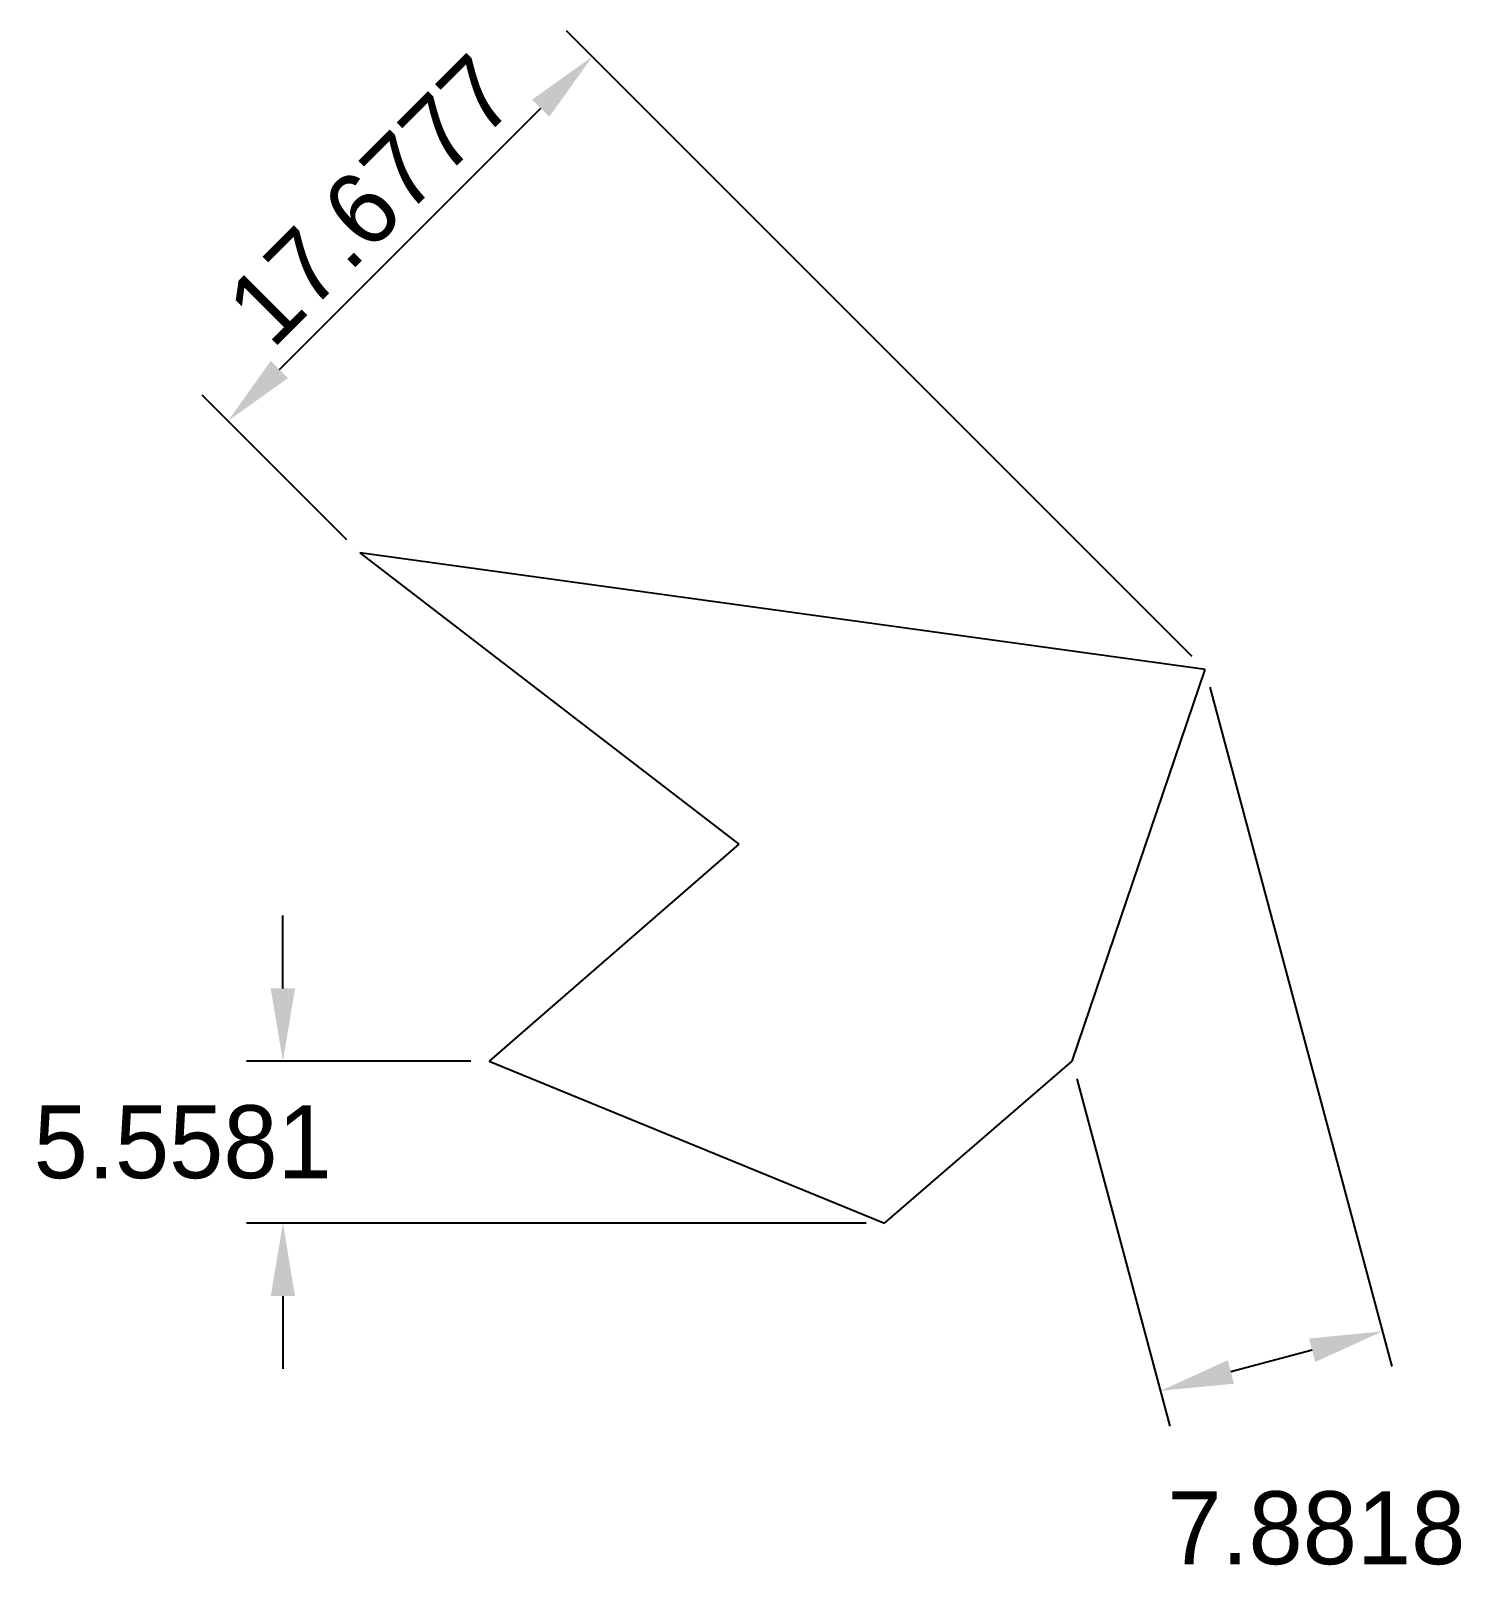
# Model space of a CAD drawing. Header units: millimetres. Extents: x -5.3 to 44, y 1.9 to 54.9.
import ezdxf

# ---------------------------------------------------------------- set-up
doc = ezdxf.new("R2010")
doc.units = ezdxf.units.MM
doc.header["$MEASUREMENT"] = 0
doc.layers.get('0').update_dxf_attribs({"lineweight": 25, "true_color": 0xffffff})
doc.styles.add('QCADDimTextStyle', font='txt')
doc.dimstyles.new('QCADDimStyle', dxfattribs={"dimtxt": 2.5, "dimasz": 2.5, "dimexe": 1.25, "dimexo": 0.625, "dimtad": 1, "dimtoh": 1, "dimdec": 4, "dimzin": 0, "dimdsep": 46, "dimtxsty": 'QCADDimTextStyle', "dimcen": 0.09, "dimadec": 0, "dimazin": 0, "dimtfac": 1, "dimtdec": 4, "dimtofl": 0, "dimtmove": 0, "dimatfit": 3, "dimfxl": 1, "dimtolj": 1, "dimtzin": 0, "dimarcsym": 0})

# ---------------------------------------------------------------- blocks, each defined once
blk = doc.blocks.new('*D3')
at = {"color": 0, "lineweight": -2}
for p, q in [((34.558, 33.442), (13.093, 54.907)), ((3.245, 43.29), (12.21, 52.255)), ((5.558, 37.442), (0.593, 42.407))]:
    blk.add_line(p, q, dxfattribs=at)
at = {"color": 0}
for points in [[(12.504, 51.96), (11.915, 52.55), (13.977, 54.023)], [(2.95, 43.585), (3.54, 42.996), (1.477, 41.523)]]:
    blk.add_solid(points, dxfattribs=at)
at = {"layer": 'Defpoints', "color": 0}
for p in [(13.977, 54.023), (6, 37), (35, 33)]:
    blk.add_point(p, dxfattribs=at)
at = {"color": 0, "insert": (6.401, 49.099), "char_height": 2.5, "attachment_point": 5, "rotation": 45, "style": 'QCADDimTextStyle'}
blk.add_mtext('\\A1;17.6777', dxfattribs=at)
blk = doc.blocks.new('*D4')
at = {"color": 0, "lineweight": -2}
for p, q in [((35.162, 32.396), (41.408, 9.083)), ((30.604, 18.954), (33.795, 7.043)), ((38.67, 9.644), (35.887, 8.898))]:
    blk.add_line(p, q, dxfattribs=at)
at = {"color": 0}
for points in [[(38.778, 9.241), (38.562, 10.046), (41.085, 10.291)], [(35.779, 9.3), (35.994, 8.495), (33.472, 8.251)]]:
    blk.add_solid(points, dxfattribs=at)
at = {"layer": 'Defpoints', "color": 0}
for p in [(35, 33), (30.442, 19.558), (33.472, 8.251)]:
    blk.add_point(p, dxfattribs=at)
at = {"color": 0, "insert": (38.815, 3.536), "char_height": 2.5, "attachment_point": 5, "style": 'QCADDimTextStyle'}
blk.add_mtext('\\A1;7.8818', dxfattribs=at)
blk = doc.blocks.new('*D5')
at = {"color": 0, "lineweight": -2}
for p, q in [((3.365, 22.058), (3.365, 24.558)), ((9.817, 19.558), (2.115, 19.558)), ((23.375, 14), (2.115, 14)), ((3.365, 11.5), (3.365, 9))]:
    blk.add_line(p, q, dxfattribs=at)
at = {"color": 0}
for points in [[(2.948, 22.058), (3.782, 22.058), (3.365, 19.558)], [(3.782, 11.5), (2.948, 11.5), (3.365, 14)]]:
    blk.add_solid(points, dxfattribs=at)
at = {"layer": 'Defpoints', "color": 0}
for p in [(10.442, 19.558), (3.365, 14), (24, 14)]:
    blk.add_point(p, dxfattribs=at)
at = {"color": 0, "insert": (-0.072, 16.779), "char_height": 2.5, "attachment_point": 5, "style": 'QCADDimTextStyle'}
blk.add_mtext('\\A1;5.5581', dxfattribs=at)

msp = doc.modelspace()

# ---------------------------------------------------------------- linework, layer by layer
for p, q in [((35, 33), (6, 37)), ((6, 37), (19, 27)), ((30.44194, 19.55806), (35, 33)), ((19, 27), (10.44194, 19.55806)), ((10.44194, 19.55806), (24, 14)), ((24, 14), (30.44194, 19.55806))]:
    msp.add_line(p, q)

# ---------------------------------------------------------------- dimensions: what is measured, and where the dimension line sits
for base, p1, p2, angle, picture, middle in [((13.97727, 54.02273), (6, 37), (35, 33), 45, '*D3', (6.40144, 49.09856)), ((33.47172, 8.25075), (35, 33), (30.44194, 19.55806), 15, '*D4', (38.81507, 3.53555)), ((3.36515, 14), (10.44194, 19.55806), (24, 14), 270, '*D5', (-0.07235, 16.77903))]:
    dim = msp.add_linear_dim(base=base, p1=p1, p2=p2, angle=angle, dimstyle='QCADDimStyle', override={"dimtxt": 2.5, "dimasz": 2.5, "dimexe": 1.25, "dimexo": 0.625, "dimgap": 0.625, "dimzin": 8, "dimclrd": 0, "dimclre": 0, "dimclrt": 0, "dimazin": 3, "dimtmove": 2})
    dim.commit()
    dim.dimension.update_dxf_attribs({"geometry": picture, "text_midpoint": middle})

doc.saveas('drawing.dxf')
